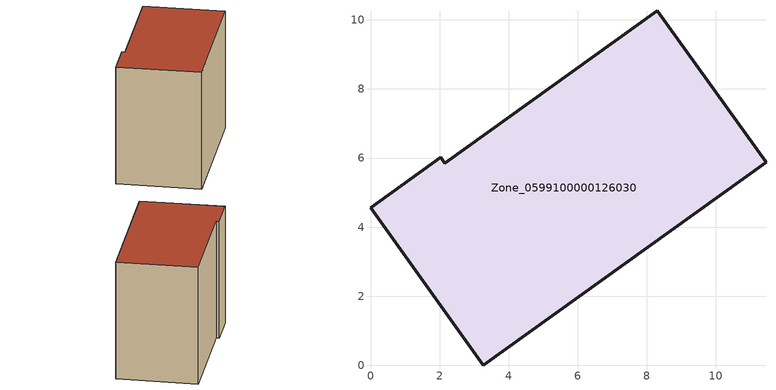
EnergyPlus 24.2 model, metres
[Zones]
Zone_0599100000126030
 floor ground (C_G): 3.26,0 0,4.57 2.03,6.02 2.16,5.84 8.31,10.26 11.45,5.87 z0
 wall outside (C_F): 0,4.57 3.26,0 11.45,5.87 8.31,10.26 2.16,5.84 2.03,6.02 0,4.57 z0:8.19
 roof outside (C_R): 2.03,6.02 0,4.57 3.26,0 11.45,5.87 8.31,10.26 2.16,5.84 z8.19
[BUILDING]
Pand.0599100000126030: North Axis=0; Terrain=City; Loads Convergence Tolerance Value=0.04; Temperature Convergence Tolerance Value=0.4; Solar Distribution=FullExterior; Maximum Number of Warmup Days=25; Minimum Number of Warmup Days=1
[Site:Location]
Rotterdam.The.Hague.AP_ZH_NLD Design_Conditions: Latitude=51.96; Longitude=4.45; Time Zone=1; Elevation=-4.5
[SITE:GROUNDTEMPERATURE:BUILDINGSURFACE]
18, 18, 18, 18, 18, 18, 18, 18, 18, 18, 18, 18
[MATERIAL] Thermal Absorptance=0.9; Solar Absorptance=0.7; Visible Absorptance=0.7
Name | Roughness | Thickness | Conductivity | Density | Specific Heat
G.TI.1975-1991 | MediumSmooth | 0.15 | 0.288461 | 540 | 1210
F.TI.1975-1991 | Rough | 0.3 | 0.230769 | 1920 | 840
R.TI.1975-1991 | MediumRough | 0.2 | 0.153846 | 1500 | 1000
[CONSTRUCTION]
C_G: G.TI.1975-1991
C_F: F.TI.1975-1991
C_R: R.TI.1975-1991
[ZONE]
Zone_0599100000126030: Type=1; Multiplier=1; Ceiling Height=Autocalculate; Volume=Autocalculate; Floor Area=autocalculate; Part of Total Floor Area=Yes
[ZONEINFILTRATION:DESIGNFLOWRATE]
Infil_Zone_0599100000126030: Zone or ZoneList or Space or SpaceList=Zone_0599100000126030; Schedule=AlwaysOn; Design Flow Rate Calculation Method=Flow/Area; Flow Rate per Floor Area=0.003; Constant Term Coefficient=1; Temperature Term Coefficient=0; Velocity Term Coefficient=0; Velocity Squared Term Coefficient=0
[HVACTEMPLATE:ZONE:IDEALLOADSAIRSYSTEM]
Zone_0599100000126030: Maximum Heating Supply Air Temperature=50; Minimum Cooling Supply Air Temperature=13; Maximum Heating Supply Air Humidity Ratio=0.0156; Minimum Cooling Supply Air Humidity Ratio=0.0077; Heating Limit=NoLimit; Cooling Limit=NoLimit; Dehumidification Control Type=ConstantSensibleHeatRatio; Cooling Sensible Heat Ratio=0.7; Dehumidification Setpoint=60; Humidification Control Type=None; Humidification Setpoint=30; Outdoor Air Method=None; Outdoor Air Flow Rate per Person=0.00944; Outdoor Air Flow Rate per Zone Floor Area=0; Outdoor Air Flow Rate per Zone=0; Demand Controlled Ventilation Type=None; Outdoor Air Economizer Type=NoEconomizer; Heat Recovery Type=None; Sensible Heat Recovery Effectiveness=0.7; Latent Heat Recovery Effectiveness=0.65
[ZONECONTROL:THERMOSTAT]
ThermostatControl_Zone_0599100000126030: Zone or ZoneList=Zone_0599100000126030; Control Type Schedule=DualSetpointControlType; Control 1=Thermostat_Zone_0599100000126030; Temperature Difference Between Cutout And Setpoint=0
[THERMOSTATSETPOINT:DUALSETPOINT]
Thermostat_Zone_0599100000126030: Heating Setpoint Temperature Schedule=HeatingSetpoint_Zone_0599100000126030; Cooling Setpoint Temperature Schedule=CoolingSetpoint_Zone_0599100000126030
[SCHEDULE:COMPACT]
HeatingSetpoint_Zone_0599100000126030: Through: 12/31, For: AllDays, Until: 24:00, 21
CoolingSetpoint_Zone_0599100000126030: Through: 12/31, For: AllDays, Until: 24:00, 24
DualSetpointControlType: Through: 12/31, For: AllDays, Until: 24:00, 4
AlwaysOn: Through: 12/31, For: AllDays, Until: 24:00, 1
